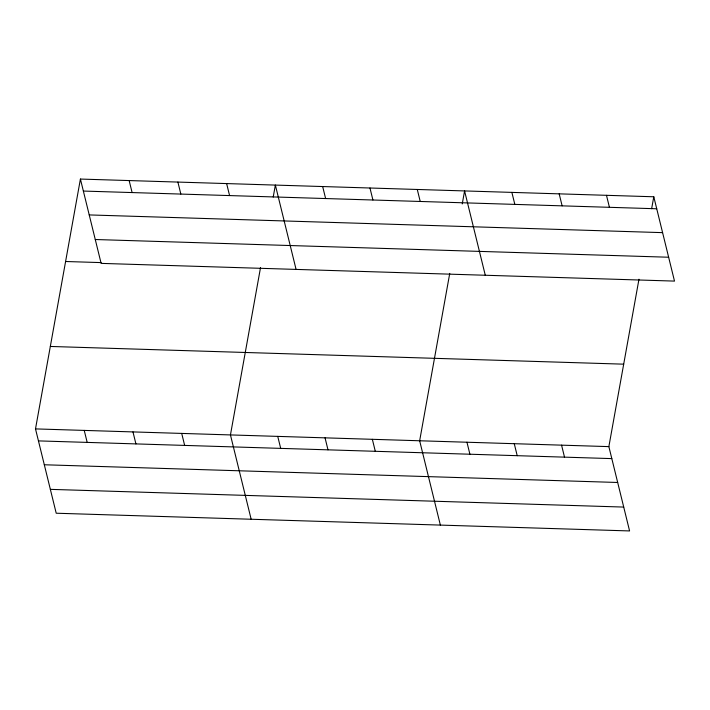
<?xml version="1.0" encoding="UTF-8"?>
<svg xmlns="http://www.w3.org/2000/svg" width="710" height="710" viewBox="0 0 710 710"><rect width="100%" height="100%" fill="white"/><g stroke="black" fill="none" stroke-linecap="round" stroke-linejoin="round"><path stroke-width="1.06" d="M638.965 279.216L608.869 446.617L629.584 530.938L56.214 513.223L35.5 428.902L80.416 179.062L653.786 196.776L674.5 281.098L101.131 263.383L80.416 179.062M260.543 267.528L230.448 434.919L251.154 519.25M273.217 197.016L275.365 185.079L296.079 269.409M449.749 273.377L419.654 440.768L440.369 525.098M462.237 203.947L464.58 190.928L485.285 275.258M651.638 208.704L653.786 196.776M83.372 191.061L656.732 208.775M89.229 214.926L662.599 232.64M95.273 239.518L668.634 257.233M65.595 261.502L101.042 262.602M50.321 346.453L623.691 364.168M35.5 428.902L608.869 446.617M38.447 440.892L611.816 458.607M44.313 464.766L617.673 482.48M50.348 489.359L623.717 507.073M606.482 195.312L609.428 207.311M559.178 193.848L562.125 205.847M511.874 192.392L514.83 204.391M561.566 445.152L564.512 457.151M514.262 443.688L517.208 455.687M417.276 189.463L420.222 201.462M466.958 442.223L469.905 454.222M369.972 188.008L372.919 199.998M322.668 186.544L325.615 198.543M372.351 439.304L375.297 451.303M325.047 437.839L327.993 449.838M226.632 183.579L229.578 195.57M277.743 436.384L280.698 448.383M177.891 182.071L180.837 194.07M129.158 180.562L132.104 192.561M181.707 433.411L184.653 445.41M132.974 431.911L135.921 443.91M84.233 430.402L87.179 442.401"/></g></svg>
